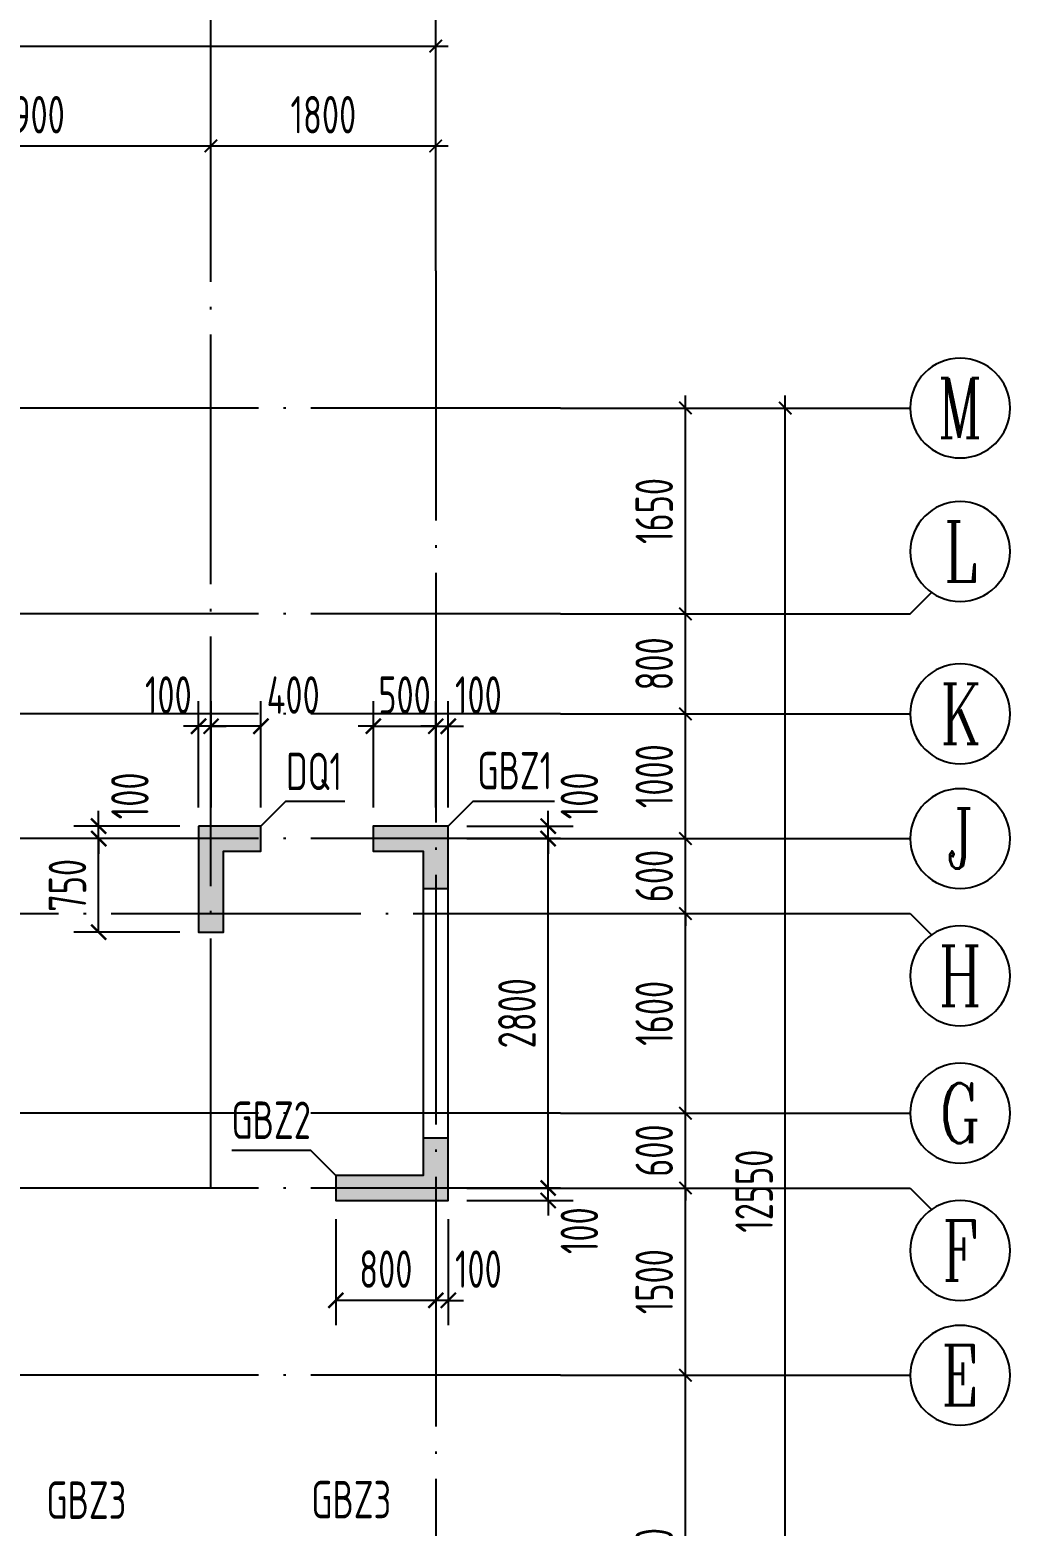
# Model space of a CAD drawing. Extents: x -812054 to 22247, y -644080 to 1003627.
# Drawn here: x -434033 to -426183, y -356935 to -344947 of the extents above; entities that cross this region are included whole.
import ezdxf
from ezdxf.enums import TextEntityAlignment as Align

# ---------------------------------------------------------------- set-up
doc = ezdxf.new("R2010")
doc.units = 0
doc.header["$LTSCALE"] = 1000
doc.linetypes.add('DOTE', pattern=[2.42, 2, -0.2, 0.02, -0.2])
doc.layers.get('0').update_dxf_attribs({"linetype": 'CONTINUOUS'})
doc.layers.get('DEFPOINTS').update_dxf_attribs({"linetype": 'CONTINUOUS'})
for name, color, linetype in [('A-AXIS', 1, 'CONTINUOUS'), ('A-DOTE', 10, 'DOTE'), ('AXIS_NUM', 7, 'CONTINUOUS'), ('S-Q墙实线', 6, 'CONTINUOUS'), ('S-Q墙标注', 3, 'CONTINUOUS'), ('S-X详图填充', 252, 'CONTINUOUS'), ('S-X详图实线', 4, 'CONTINUOUS'), ('S-Y一般标注', 3, 'CONTINUOUS'), ('S-Z柱编号', 6, 'CONTINUOUS')]:
    doc.layers.add(name, color=color, linetype=linetype)
doc.styles.add('TSSD_Axis', font='complex.shx', dxfattribs={"width": 0.7, "bigfont": 'hztxt.shx'})
doc.styles.add('TSSD_DIMENSION', font='Tssdeng.shx', dxfattribs={"width": 0.7, "bigfont": 'tssdchn.shx'})
doc.styles.add('TSSD_REIN', font='tssdeng.shx', dxfattribs={"width": 0.7, "height": 300, "bigfont": 'tssdchn.shx'})
doc.styles.add('结构文字', font='zstxt.shx', dxfattribs={"width": 0.7, "bigfont": 'zshz.shx'})
doc.dimstyles.new('STRUCK', dxfattribs={"dimtxt": 400, "dimasz": 121, "dimexe": 200, "dimexo": 150, "dimgap": 115, "dimtad": 1, "dimdec": 0, "dimdsep": 46, "dimtxsty": '结构文字', "dimblk": 'ARCHTICK', "dimcen": 400, "dimclrd": 3, "dimclre": 3, "dimclrt": 7, "dimadec": 0, "dimazin": 0, "dimtfac": 1, "dimtdec": 0, "dimtix": 1, "dimtmove": 2, "dimatfit": 3, "dimldrblk": '_DIMX', "dimfxl": 1, "dimtolj": 1, "dimtzin": 0, "dimarcsym": 0})
doc.dimstyles.new('TSSD_100_100', dxfattribs={"dimtxt": 300, "dimasz": 100, "dimexe": 100, "dimexo": 250, "dimgap": 100, "dimtad": 1, "dimdec": 0, "dimzin": 0, "dimdsep": 46, "dimtxsty": 'TSSD_DIMENSION', "dimblk": 'ARCHTICK', "dimcen": 0, "dimdle": 100, "dimclrt": 7, "dimadec": 0, "dimazin": 0, "dimtfac": 1, "dimtdec": 0, "dimtix": 1, "dimtmove": 2, "dimatfit": 3, "dimldrblk": 'ARCHTICK', "dimfxl": 1, "dimtolj": 1, "dimtzin": 0, "dimarcsym": 0})

# ---------------------------------------------------------------- blocks, each defined once
blk = doc.blocks.new('_ArchTick')
at = {"color": 0, "linetype": 'ByBlock', "const_width": 0.15}
blk.add_lwpolyline([(-0.5, -0.5), (0.5, 0.5)], dxfattribs=at)
blk = doc.blocks.new('*D157')
at = {"layer": 'DEFPOINTS', "color": 0, "transparency": 16777216}
for p in [(52800, 19250), (49900, 18250), (52800, 18250)]:
    blk.add_point(p, dxfattribs=at)
at = {"layer": 'S-Y一般标注', "color": 0, "lineweight": -2, "transparency": 16777216}
for p, q in [((49900, 18500), (49900, 19350)), ((52800, 18500), (52800, 19350)), ((49800, 19250), (52900, 19250))]:
    blk.add_line(p, q, dxfattribs=at)
at = {"layer": 'S-Y一般标注', "color": 0, "lineweight": -2, "transparency": 16777216, "xscale": 100, "yscale": 100, "zscale": 100, "rotation": 180}
blk.add_blockref('_ArchTick', (49900, 19250), dxfattribs=at)
at = {"layer": 'S-Y一般标注', "color": 0, "lineweight": -2, "transparency": 16777216, "xscale": 100, "yscale": 100, "zscale": 100}
blk.add_blockref('_ArchTick', (52800, 19250), dxfattribs=at)
at = {"layer": 'S-Y一般标注', "color": 7, "transparency": 16777216, "insert": (51350, 19500), "char_height": 300, "attachment_point": 5, "style": 'TSSD_DIMENSION'}
blk.add_mtext('\\A1;2900', dxfattribs=at)
blk = doc.blocks.new('*D158')
at = {"layer": 'DEFPOINTS', "color": 0, "transparency": 16777216}
for p in [(54600, 19250), (52800, 18250), (54600, 18250)]:
    blk.add_point(p, dxfattribs=at)
at = {"layer": 'S-Y一般标注', "color": 0, "lineweight": -2, "transparency": 16777216}
for p, q in [((52800, 18500), (52800, 19350)), ((54600, 18500), (54600, 19350)), ((52700, 19250), (54700, 19250))]:
    blk.add_line(p, q, dxfattribs=at)
at = {"layer": 'S-Y一般标注', "color": 0, "lineweight": -2, "transparency": 16777216, "xscale": 100, "yscale": 100, "zscale": 100, "rotation": 180}
blk.add_blockref('_ArchTick', (52800, 19250), dxfattribs=at)
at = {"layer": 'S-Y一般标注', "color": 0, "lineweight": -2, "transparency": 16777216, "xscale": 100, "yscale": 100, "zscale": 100}
blk.add_blockref('_ArchTick', (54600, 19250), dxfattribs=at)
at = {"layer": 'S-Y一般标注', "color": 7, "transparency": 16777216, "insert": (53700, 19500), "char_height": 300, "attachment_point": 5, "style": 'TSSD_DIMENSION'}
blk.add_mtext('\\A1;1800', dxfattribs=at)
blk = doc.blocks.new('*D159')
at = {"layer": 'DEFPOINTS', "color": 0, "transparency": 16777216}
for p in [(54600, 20050), (4600, 18250), (54600, 18250)]:
    blk.add_point(p, dxfattribs=at)
at = {"layer": 'S-Y一般标注', "color": 0, "lineweight": -2, "transparency": 16777216}
for p, q in [((4600, 18500), (4600, 20150)), ((54600, 18500), (54600, 20150)), ((4500, 20050), (54700, 20050))]:
    blk.add_line(p, q, dxfattribs=at)
at = {"layer": 'S-Y一般标注', "color": 0, "lineweight": -2, "transparency": 16777216, "xscale": 100, "yscale": 100, "zscale": 100, "rotation": 180}
blk.add_blockref('_ArchTick', (4600, 20050), dxfattribs=at)
at = {"layer": 'S-Y一般标注', "color": 0, "lineweight": -2, "transparency": 16777216, "xscale": 100, "yscale": 100, "zscale": 100}
blk.add_blockref('_ArchTick', (54600, 20050), dxfattribs=at)
at = {"layer": 'S-Y一般标注', "color": 7, "transparency": 16777216, "insert": (29600, 20300), "char_height": 300, "attachment_point": 5, "style": 'TSSD_DIMENSION'}
blk.add_mtext('\\A1;50000', dxfattribs=at)
blk = doc.blocks.new('ts_axno')
at = {"color": 0, "linetype": 'ByBlock', "lineweight": -2}
blk.add_circle((0, 0), 0.5, dxfattribs=at)
at = {"color": 0, "linetype": 'ByBlock', "lineweight": -2, "style": 'TSSD_Axis', "width": 0.7}
blk.add_attdef('A', text='', height=0.6, dxfattribs=at).set_placement((0, 0), align=Align.MIDDLE_CENTER)
blk = doc.blocks.new('*D188')
at = {"layer": 'DEFPOINTS', "color": 0, "transparency": 16777216}
for p in [(55600, 10900), (56600, 10900), (55600, 9400)]:
    blk.add_point(p, dxfattribs=at)
at = {"layer": 'S-Y一般标注', "color": 0, "lineweight": -2, "transparency": 16777216}
for p, q in [((56600, 9300), (56600, 11000)), ((55850, 10900), (56700, 10900)), ((55850, 9400), (56700, 9400))]:
    blk.add_line(p, q, dxfattribs=at)
at = {"layer": 'S-Y一般标注', "color": 0, "lineweight": -2, "transparency": 16777216, "xscale": 100, "yscale": 100, "zscale": 100}
for p, rotation in [((56600, 10900), 90), ((56600, 9400), 270)]:
    blk.add_blockref('_ArchTick', p, dxfattribs=dict(at, rotation=rotation))
at = {"layer": 'S-Y一般标注', "color": 7, "transparency": 16777216, "insert": (56350, 10150), "char_height": 300, "attachment_point": 5, "rotation": 90, "style": 'TSSD_DIMENSION'}
blk.add_mtext('\\A1;1500', dxfattribs=at)
blk = doc.blocks.new('*D189')
at = {"layer": 'DEFPOINTS', "color": 0, "transparency": 16777216}
for p in [(55600, 11500), (56600, 11500), (55600, 10900)]:
    blk.add_point(p, dxfattribs=at)
at = {"layer": 'S-Y一般标注', "color": 0, "lineweight": -2, "transparency": 16777216}
for p, q in [((56600, 11500), (56600, 11600)), ((55850, 11500), (56700, 11500)), ((56600, 10900), (56600, 11500)), ((55850, 10900), (56700, 10900)), ((56600, 10900), (56600, 10800))]:
    blk.add_line(p, q, dxfattribs=at)
at = {"layer": 'S-Y一般标注', "color": 0, "lineweight": -2, "transparency": 16777216, "xscale": 100, "yscale": 100, "zscale": 100}
for p, rotation in [((56600, 11500), 270), ((56600, 10900), 90)]:
    blk.add_blockref('_ArchTick', p, dxfattribs=dict(at, rotation=rotation))
at = {"layer": 'S-Y一般标注', "color": 7, "transparency": 16777216, "insert": (56350, 11200), "char_height": 300, "attachment_point": 5, "rotation": 90, "style": 'TSSD_DIMENSION'}
blk.add_mtext('\\A1;600', dxfattribs=at)
blk = doc.blocks.new('*D190')
at = {"layer": 'DEFPOINTS', "color": 0, "transparency": 16777216}
for p in [(55600, 13100), (56600, 13100), (55600, 11500)]:
    blk.add_point(p, dxfattribs=at)
at = {"layer": 'S-Y一般标注', "color": 0, "lineweight": -2, "transparency": 16777216}
for p, q in [((56600, 11400), (56600, 13200)), ((55850, 13100), (56700, 13100)), ((55850, 11500), (56700, 11500))]:
    blk.add_line(p, q, dxfattribs=at)
at = {"layer": 'S-Y一般标注', "color": 0, "lineweight": -2, "transparency": 16777216, "xscale": 100, "yscale": 100, "zscale": 100}
for p, rotation in [((56600, 13100), 90), ((56600, 11500), 270)]:
    blk.add_blockref('_ArchTick', p, dxfattribs=dict(at, rotation=rotation))
at = {"layer": 'S-Y一般标注', "color": 7, "transparency": 16777216, "insert": (56350, 12300), "char_height": 300, "attachment_point": 5, "rotation": 90, "style": 'TSSD_DIMENSION'}
blk.add_mtext('\\A1;1600', dxfattribs=at)
blk = doc.blocks.new('*D191')
at = {"layer": 'DEFPOINTS', "color": 0, "transparency": 16777216}
for p in [(55600, 13700), (56600, 13700), (55600, 13100)]:
    blk.add_point(p, dxfattribs=at)
at = {"layer": 'S-Y一般标注', "color": 0, "lineweight": -2, "transparency": 16777216}
for p, q in [((56600, 13700), (56600, 13800)), ((55850, 13700), (56700, 13700)), ((56600, 13100), (56600, 13700)), ((55850, 13100), (56700, 13100)), ((56600, 13100), (56600, 13000))]:
    blk.add_line(p, q, dxfattribs=at)
at = {"layer": 'S-Y一般标注', "color": 0, "lineweight": -2, "transparency": 16777216, "xscale": 100, "yscale": 100, "zscale": 100}
for p, rotation in [((56600, 13700), 270), ((56600, 13100), 90)]:
    blk.add_blockref('_ArchTick', p, dxfattribs=dict(at, rotation=rotation))
at = {"layer": 'S-Y一般标注', "color": 7, "transparency": 16777216, "insert": (56350, 13400), "char_height": 300, "attachment_point": 5, "rotation": 90, "style": 'TSSD_DIMENSION'}
blk.add_mtext('\\A1;600', dxfattribs=at)
blk = doc.blocks.new('*D192')
at = {"layer": 'DEFPOINTS', "color": 0, "transparency": 16777216}
for p in [(55600, 14700), (56600, 14700), (55600, 13700)]:
    blk.add_point(p, dxfattribs=at)
at = {"layer": 'S-Y一般标注', "color": 0, "lineweight": -2, "transparency": 16777216}
for p, q in [((56600, 13600), (56600, 14800)), ((55850, 14700), (56700, 14700)), ((55850, 13700), (56700, 13700))]:
    blk.add_line(p, q, dxfattribs=at)
at = {"layer": 'S-Y一般标注', "color": 0, "lineweight": -2, "transparency": 16777216, "xscale": 100, "yscale": 100, "zscale": 100}
for p, rotation in [((56600, 14700), 90), ((56600, 13700), 270)]:
    blk.add_blockref('_ArchTick', p, dxfattribs=dict(at, rotation=rotation))
at = {"layer": 'S-Y一般标注', "color": 7, "transparency": 16777216, "insert": (56350, 14200), "char_height": 300, "attachment_point": 5, "rotation": 90, "style": 'TSSD_DIMENSION'}
blk.add_mtext('\\A1;1000', dxfattribs=at)
blk = doc.blocks.new('*D193')
at = {"layer": 'DEFPOINTS', "color": 0, "transparency": 16777216}
for p in [(55600, 17150), (57400, 17150), (55600, 4600)]:
    blk.add_point(p, dxfattribs=at)
at = {"layer": 'S-Y一般标注', "color": 0, "lineweight": -2, "transparency": 16777216}
for p, q in [((55850, 17150), (57500, 17150)), ((57400, 4500), (57400, 17250)), ((55850, 4600), (57500, 4600))]:
    blk.add_line(p, q, dxfattribs=at)
at = {"layer": 'S-Y一般标注', "color": 0, "lineweight": -2, "transparency": 16777216, "xscale": 100, "yscale": 100, "zscale": 100}
for p, rotation in [((57400, 17150), 90), ((57400, 4600), 270)]:
    blk.add_blockref('_ArchTick', p, dxfattribs=dict(at, rotation=rotation))
at = {"layer": 'S-Y一般标注', "color": 7, "transparency": 16777216, "insert": (57150, 10875), "char_height": 300, "attachment_point": 5, "rotation": 90, "style": 'TSSD_DIMENSION'}
blk.add_mtext('\\A1;12550', dxfattribs=at)
blk = doc.blocks.new('*D194')
at = {"layer": 'DEFPOINTS', "color": 0, "transparency": 16777216}
for p in [(55600, 15500), (56600, 15500), (55600, 14700)]:
    blk.add_point(p, dxfattribs=at)
at = {"layer": 'S-Y一般标注', "color": 0, "lineweight": -2, "transparency": 16777216}
for p, q in [((56600, 14600), (56600, 15600)), ((55850, 15500), (56700, 15500)), ((55850, 14700), (56700, 14700))]:
    blk.add_line(p, q, dxfattribs=at)
at = {"layer": 'S-Y一般标注', "color": 0, "lineweight": -2, "transparency": 16777216, "xscale": 100, "yscale": 100, "zscale": 100}
for p, rotation in [((56600, 15500), 90), ((56600, 14700), 270)]:
    blk.add_blockref('_ArchTick', p, dxfattribs=dict(at, rotation=rotation))
at = {"layer": 'S-Y一般标注', "color": 7, "transparency": 16777216, "insert": (56350, 15100), "char_height": 300, "attachment_point": 5, "rotation": 90, "style": 'TSSD_DIMENSION'}
blk.add_mtext('\\A1;800', dxfattribs=at)
blk = doc.blocks.new('*D196')
at = {"layer": 'DEFPOINTS', "color": 0, "transparency": 16777216}
for p in [(55600, 9400), (56600, 9400), (55600, 6400)]:
    blk.add_point(p, dxfattribs=at)
at = {"layer": 'S-Y一般标注', "color": 0, "lineweight": -2, "transparency": 16777216}
for p, q in [((56600, 6300), (56600, 9500)), ((55850, 9400), (56700, 9400)), ((55850, 6400), (56700, 6400))]:
    blk.add_line(p, q, dxfattribs=at)
at = {"layer": 'S-Y一般标注', "color": 0, "lineweight": -2, "transparency": 16777216, "xscale": 100, "yscale": 100, "zscale": 100}
for p, rotation in [((56600, 9400), 90), ((56600, 6400), 270)]:
    blk.add_blockref('_ArchTick', p, dxfattribs=dict(at, rotation=rotation))
at = {"layer": 'S-Y一般标注', "color": 7, "transparency": 16777216, "insert": (56350, 7900), "char_height": 300, "attachment_point": 5, "rotation": 90, "style": 'TSSD_DIMENSION'}
blk.add_mtext('\\A1;3000', dxfattribs=at)
blk = doc.blocks.new('*D197')
at = {"layer": 'DEFPOINTS', "color": 0, "transparency": 16777216}
for p in [(55600, 17150), (56600, 17150), (55600, 15500)]:
    blk.add_point(p, dxfattribs=at)
at = {"layer": 'S-Y一般标注', "color": 0, "lineweight": -2, "transparency": 16777216}
for p, q in [((55850, 17150), (56700, 17150)), ((56600, 15400), (56600, 17250)), ((55850, 15500), (56700, 15500))]:
    blk.add_line(p, q, dxfattribs=at)
at = {"layer": 'S-Y一般标注', "color": 0, "lineweight": -2, "transparency": 16777216, "xscale": 100, "yscale": 100, "zscale": 100}
for p, rotation in [((56600, 17150), 90), ((56600, 15500), 270)]:
    blk.add_blockref('_ArchTick', p, dxfattribs=dict(at, rotation=rotation))
at = {"layer": 'S-Y一般标注', "color": 7, "transparency": 16777216, "insert": (56350, 16325), "char_height": 300, "attachment_point": 5, "rotation": 90, "style": 'TSSD_DIMENSION'}
blk.add_mtext('\\A1;1650', dxfattribs=at)
blk = doc.blocks.new('*D2081')
at = {"layer": 'DEFPOINTS', "color": 0, "transparency": 16777216}
for p in [(-430683, -354226), (-429883, -354226), (-430683, -354326)]:
    blk.add_point(p, dxfattribs=at)
at = {"layer": 'S-Q墙标注', "color": 3, "lineweight": -2, "transparency": 16777216}
for p, q in [((-429883, -354226), (-429883, -354105)), ((-430533, -354226), (-429683, -354226)), ((-429883, -354326), (-429883, -354226)), ((-430533, -354326), (-429683, -354326)), ((-429883, -354326), (-429883, -354447))]:
    blk.add_line(p, q, dxfattribs=at)
at = {"layer": 'S-Q墙标注', "color": 3, "lineweight": -2, "transparency": 16777216, "xscale": 121, "yscale": 121, "zscale": 121}
for p, rotation in [((-429883, -354226), 270), ((-429883, -354326), 90)]:
    blk.add_blockref('_ArchTick', p, dxfattribs=dict(at, rotation=rotation))
at = {"layer": 'S-Q墙标注', "color": 7, "transparency": 16777216, "insert": (-429633, -354568), "char_height": 300, "attachment_point": 5, "rotation": 90, "style": 'TSSD_REIN'}
blk.add_mtext('\\A1;100', dxfattribs=at)
blk = doc.blocks.new('_DIMX')
blk.add_line((-150, 0), (150, 0))
at = {"const_width": 50}
blk.add_lwpolyline([(-70, -70), (70, 70)], dxfattribs=at)
blk = doc.blocks.new('*D2082')
at = {"layer": 'DEFPOINTS', "color": 0, "transparency": 16777216}
for p in [(-430683, -351426), (-429883, -351426), (-430683, -354226)]:
    blk.add_point(p, dxfattribs=at)
at = {"layer": 'S-Q墙标注', "color": 3, "lineweight": -2, "transparency": 16777216}
for p, q in [((-430533, -351426), (-429683, -351426)), ((-429883, -354226), (-429883, -351426)), ((-430533, -354226), (-429683, -354226))]:
    blk.add_line(p, q, dxfattribs=at)
at = {"layer": 'S-Q墙标注', "color": 3, "lineweight": -2, "transparency": 16777216, "xscale": 121, "yscale": 121, "zscale": 121}
for p, rotation in [((-429883, -351426), 90), ((-429883, -354226), 270)]:
    blk.add_blockref('_ArchTick', p, dxfattribs=dict(at, rotation=rotation))
at = {"layer": 'S-Q墙标注', "color": 7, "transparency": 16777216, "insert": (-430133, -352826), "char_height": 300, "attachment_point": 5, "rotation": 90, "style": 'TSSD_REIN'}
blk.add_mtext('\\A1;2800', dxfattribs=at)
blk = doc.blocks.new('*D2083')
at = {"layer": 'DEFPOINTS', "color": 0, "transparency": 16777216}
for p in [(-430683, -351326), (-429883, -351326), (-430683, -351426)]:
    blk.add_point(p, dxfattribs=at)
at = {"layer": 'S-Q墙标注', "color": 3, "lineweight": -2, "transparency": 16777216}
for p, q in [((-429883, -351326), (-429883, -351205)), ((-430533, -351326), (-429683, -351326)), ((-429883, -351426), (-429883, -351326)), ((-430533, -351426), (-429683, -351426)), ((-429883, -351426), (-429883, -351547))]:
    blk.add_line(p, q, dxfattribs=at)
at = {"layer": 'S-Q墙标注', "color": 3, "lineweight": -2, "transparency": 16777216, "xscale": 121, "yscale": 121, "zscale": 121}
for p, rotation in [((-429883, -351326), 270), ((-429883, -351426), 90)]:
    blk.add_blockref('_ArchTick', p, dxfattribs=dict(at, rotation=rotation))
at = {"layer": 'S-Q墙标注', "color": 7, "transparency": 16777216, "insert": (-429633, -351084), "char_height": 300, "attachment_point": 5, "rotation": 90, "style": 'TSSD_REIN'}
blk.add_mtext('\\A1;100', dxfattribs=at)
blk = doc.blocks.new('*D2084')
at = {"layer": 'DEFPOINTS', "color": 0, "transparency": 16777216}
for p in [(-430783, -354326), (-430683, -354326), (-430783, -355126)]:
    blk.add_point(p, dxfattribs=at)
at = {"layer": 'S-Q墙标注', "color": 3, "lineweight": -2, "transparency": 16777216}
for p, q in [((-430783, -354476), (-430783, -355326)), ((-430683, -354476), (-430683, -355326)), ((-430783, -355126), (-430904, -355126)), ((-430683, -355126), (-430783, -355126)), ((-430683, -355126), (-430562, -355126))]:
    blk.add_line(p, q, dxfattribs=at)
at = {"layer": 'S-Q墙标注', "color": 3, "lineweight": -2, "transparency": 16777216, "xscale": 121, "yscale": 121, "zscale": 121}
blk.add_blockref('_ArchTick', (-430783, -355126), dxfattribs=at)
at = {"layer": 'S-Q墙标注', "color": 3, "lineweight": -2, "transparency": 16777216, "xscale": 121, "yscale": 121, "zscale": 121, "rotation": 180}
blk.add_blockref('_ArchTick', (-430683, -355126), dxfattribs=at)
at = {"layer": 'S-Q墙标注', "color": 7, "transparency": 16777216, "insert": (-430442, -354876), "char_height": 300, "attachment_point": 5, "style": 'TSSD_REIN'}
blk.add_mtext('\\A1;100', dxfattribs=at)
blk = doc.blocks.new('*D2085')
at = {"layer": 'DEFPOINTS', "color": 0, "transparency": 16777216}
for p in [(-431583, -354326), (-430783, -354326), (-431583, -355126)]:
    blk.add_point(p, dxfattribs=at)
at = {"layer": 'S-Q墙标注', "color": 3, "lineweight": -2, "transparency": 16777216}
for p, q in [((-431583, -354476), (-431583, -355326)), ((-430783, -354476), (-430783, -355326)), ((-430783, -355126), (-431583, -355126))]:
    blk.add_line(p, q, dxfattribs=at)
at = {"layer": 'S-Q墙标注', "color": 3, "lineweight": -2, "transparency": 16777216, "xscale": 121, "yscale": 121, "zscale": 121, "rotation": 180}
blk.add_blockref('_ArchTick', (-431583, -355126), dxfattribs=at)
at = {"layer": 'S-Q墙标注', "color": 3, "lineweight": -2, "transparency": 16777216, "xscale": 121, "yscale": 121, "zscale": 121}
blk.add_blockref('_ArchTick', (-430783, -355126), dxfattribs=at)
at = {"layer": 'S-Q墙标注', "color": 7, "transparency": 16777216, "insert": (-431183, -354876), "char_height": 300, "attachment_point": 5, "style": 'TSSD_REIN'}
blk.add_mtext('\\A1;800', dxfattribs=at)
blk = doc.blocks.new('*D2088')
at = {"layer": 'DEFPOINTS', "color": 0, "transparency": 16777216}
for p in [(-430783, -350526), (-431283, -351326), (-430783, -351326)]:
    blk.add_point(p, dxfattribs=at)
at = {"layer": 'S-Q墙标注', "color": 3, "lineweight": -2, "transparency": 16777216}
for p, q in [((-431283, -351176), (-431283, -350326)), ((-430783, -351176), (-430783, -350326)), ((-431283, -350526), (-431404, -350526)), ((-431283, -350526), (-430783, -350526)), ((-430783, -350526), (-430662, -350526))]:
    blk.add_line(p, q, dxfattribs=at)
at = {"layer": 'S-Q墙标注', "color": 3, "lineweight": -2, "transparency": 16777216, "xscale": 121, "yscale": 121, "zscale": 121}
blk.add_blockref('_ArchTick', (-431283, -350526), dxfattribs=at)
at = {"layer": 'S-Q墙标注', "color": 3, "lineweight": -2, "transparency": 16777216, "xscale": 121, "yscale": 121, "zscale": 121, "rotation": 180}
blk.add_blockref('_ArchTick', (-430783, -350526), dxfattribs=at)
at = {"layer": 'S-Q墙标注', "color": 7, "transparency": 16777216, "insert": (-431033, -350276), "char_height": 300, "attachment_point": 5, "style": 'TSSD_REIN'}
blk.add_mtext('\\A1;500', dxfattribs=at)
blk = doc.blocks.new('*D2089')
at = {"layer": 'DEFPOINTS', "color": 0, "transparency": 16777216}
for p in [(-430683, -350526), (-430783, -351326), (-430683, -351326)]:
    blk.add_point(p, dxfattribs=at)
at = {"layer": 'S-Q墙标注', "color": 3, "lineweight": -2, "transparency": 16777216}
for p, q in [((-430783, -351176), (-430783, -350326)), ((-430683, -351176), (-430683, -350326)), ((-430783, -350526), (-430904, -350526)), ((-430783, -350526), (-430683, -350526)), ((-430683, -350526), (-430562, -350526))]:
    blk.add_line(p, q, dxfattribs=at)
at = {"layer": 'S-Q墙标注', "color": 3, "lineweight": -2, "transparency": 16777216, "xscale": 121, "yscale": 121, "zscale": 121}
blk.add_blockref('_ArchTick', (-430783, -350526), dxfattribs=at)
at = {"layer": 'S-Q墙标注', "color": 3, "lineweight": -2, "transparency": 16777216, "xscale": 121, "yscale": 121, "zscale": 121, "rotation": 180}
blk.add_blockref('_ArchTick', (-430683, -350526), dxfattribs=at)
at = {"layer": 'S-Q墙标注', "color": 7, "transparency": 16777216, "insert": (-430442, -350276), "char_height": 300, "attachment_point": 5, "style": 'TSSD_REIN'}
blk.add_mtext('\\A1;100', dxfattribs=at)
blk = doc.blocks.new('*D2098')
at = {"layer": 'DEFPOINTS', "color": 0, "transparency": 16777216}
for p in [(-433483, -351426), (-432683, -351426), (-432683, -352176)]:
    blk.add_point(p, dxfattribs=at)
at = {"layer": 'S-Q墙标注', "color": 3, "lineweight": -2, "transparency": 16777216}
for p, q in [((-432833, -351426), (-433683, -351426)), ((-433483, -352176), (-433483, -351426)), ((-432833, -352176), (-433683, -352176))]:
    blk.add_line(p, q, dxfattribs=at)
at = {"layer": 'S-Q墙标注', "color": 3, "lineweight": -2, "transparency": 16777216, "xscale": 121, "yscale": 121, "zscale": 121}
for p, rotation in [((-433483, -351426), 90), ((-433483, -352176), 270)]:
    blk.add_blockref('_ArchTick', p, dxfattribs=dict(at, rotation=rotation))
at = {"layer": 'S-Q墙标注', "color": 7, "transparency": 16777216, "insert": (-433733, -351801), "char_height": 300, "attachment_point": 5, "rotation": 90, "style": 'TSSD_REIN'}
blk.add_mtext('\\A1;750', dxfattribs=at)
blk = doc.blocks.new('*D2099')
at = {"layer": 'DEFPOINTS', "color": 0, "transparency": 16777216}
for p in [(-433483, -351326), (-432683, -351326), (-432683, -351426)]:
    blk.add_point(p, dxfattribs=at)
at = {"layer": 'S-Q墙标注', "color": 3, "lineweight": -2, "transparency": 16777216}
for p, q in [((-433483, -351326), (-433483, -351205)), ((-432833, -351326), (-433683, -351326)), ((-433483, -351426), (-433483, -351326)), ((-432833, -351426), (-433683, -351426)), ((-433483, -351426), (-433483, -351547))]:
    blk.add_line(p, q, dxfattribs=at)
at = {"layer": 'S-Q墙标注', "color": 3, "lineweight": -2, "transparency": 16777216, "xscale": 121, "yscale": 121, "zscale": 121}
for p, rotation in [((-433483, -351326), 270), ((-433483, -351426), 90)]:
    blk.add_blockref('_ArchTick', p, dxfattribs=dict(at, rotation=rotation))
at = {"layer": 'S-Q墙标注', "color": 7, "transparency": 16777216, "insert": (-433233, -351084), "char_height": 300, "attachment_point": 5, "rotation": 90, "style": 'TSSD_REIN'}
blk.add_mtext('\\A1;100', dxfattribs=at)
blk = doc.blocks.new('*D2100')
at = {"layer": 'DEFPOINTS', "color": 0, "transparency": 16777216}
for p in [(-432583, -350526), (-432583, -351326), (-432184, -351326)]:
    blk.add_point(p, dxfattribs=at)
at = {"layer": 'S-Q墙标注', "color": 3, "lineweight": -2, "transparency": 16777216}
for p, q in [((-432583, -351176), (-432583, -350326)), ((-432184, -351176), (-432184, -350326)), ((-432184, -350526), (-432583, -350526))]:
    blk.add_line(p, q, dxfattribs=at)
at = {"layer": 'S-Q墙标注', "color": 3, "lineweight": -2, "transparency": 16777216, "xscale": 121, "yscale": 121, "zscale": 121, "rotation": 180}
blk.add_blockref('_ArchTick', (-432583, -350526), dxfattribs=at)
at = {"layer": 'S-Q墙标注', "color": 3, "lineweight": -2, "transparency": 16777216, "xscale": 121, "yscale": 121, "zscale": 121}
blk.add_blockref('_ArchTick', (-432184, -350526), dxfattribs=at)
at = {"layer": 'S-Q墙标注', "color": 7, "transparency": 16777216, "insert": (-431925, -350276), "char_height": 300, "attachment_point": 5, "style": 'TSSD_REIN'}
blk.add_mtext('\\A1;400', dxfattribs=at)
blk = doc.blocks.new('*D2101')
at = {"layer": 'DEFPOINTS', "color": 0, "transparency": 16777216}
for p in [(-432683, -350526), (-432683, -351326), (-432583, -351326)]:
    blk.add_point(p, dxfattribs=at)
at = {"layer": 'S-Q墙标注', "color": 3, "lineweight": -2, "transparency": 16777216}
for p, q in [((-432683, -351176), (-432683, -350326)), ((-432583, -351176), (-432583, -350326)), ((-432683, -350526), (-432804, -350526)), ((-432583, -350526), (-432683, -350526)), ((-432583, -350526), (-432462, -350526))]:
    blk.add_line(p, q, dxfattribs=at)
at = {"layer": 'S-Q墙标注', "color": 3, "lineweight": -2, "transparency": 16777216, "xscale": 121, "yscale": 121, "zscale": 121}
blk.add_blockref('_ArchTick', (-432683, -350526), dxfattribs=at)
at = {"layer": 'S-Q墙标注', "color": 3, "lineweight": -2, "transparency": 16777216, "xscale": 121, "yscale": 121, "zscale": 121, "rotation": 180}
blk.add_blockref('_ArchTick', (-432583, -350526), dxfattribs=at)
at = {"layer": 'S-Q墙标注', "color": 7, "transparency": 16777216, "insert": (-432925, -350276), "char_height": 300, "attachment_point": 5, "style": 'TSSD_REIN'}
blk.add_mtext('\\A1;100', dxfattribs=at)
blk = doc.blocks.new('20210726.16395156')
at = {"layer": 'A-AXIS'}
for p, q in [((52800, 18249.9), (52800, 21049.9)), ((54600, 18249.9), (54600, 21049.9)), ((55600, 17150), (58400, 17150)), ((58400, 15500), (58571.6, 15671.7)), ((55600, 15500), (58400, 15500)), ((55600, 14700), (58400, 14700)), ((55600, 13700), (58400, 13700)), ((55600, 13100.3), (58400, 13100.3)), ((58400, 13100.3), (58571.6, 12928.7)), ((55600, 11500), (58400, 11500)), ((55600, 10900), (58400, 10900)), ((58400, 10900), (58571.6, 10728.4)), ((55600, 9400), (58400, 9400))]:
    blk.add_line(p, q, dxfattribs=at)
at = {"layer": 'A-DOTE'}
for p, q in [((52800, 10900), (52800, 18249.9)), ((54600, 18249.9), (54600, 3600)), ((55600, 17150), (3600, 17150)), ((55600, 15500), (3600, 15500)), ((55600, 14700), (3600, 14700)), ((55600, 13700), (3600, 13700)), ((3600, 13100.3), (55600, 13100.3)), ((55600, 11500), (3600, 11500)), ((55600, 10900), (3600, 10900)), ((55600, 9400), (3600, 9400))]:
    blk.add_line(p, q, dxfattribs=at)
at = {"layer": 'A-AXIS'}
ref = blk.add_blockref('ts_axno', (58800, 17150), dxfattribs=dict(at, xscale=-800, yscale=800, zscale=800))
ref.add_attrib('G', 'M', dxfattribs={"layer": 'AXIS_NUM', "height": 480, "style": 'TSSD_Axis', "width": 0.7}).set_placement((58800, 17150), align=Align.MIDDLE_CENTER)
ref = blk.add_blockref('ts_axno', (58800, 16000), dxfattribs=dict(at, xscale=-800, yscale=800, zscale=800))
ref.add_attrib('G', 'L', dxfattribs={"layer": 'AXIS_NUM', "height": 480, "style": 'TSSD_Axis', "width": 0.7}).set_placement((58800, 16000), align=Align.MIDDLE_CENTER)
ref = blk.add_blockref('ts_axno', (58800, 14700), dxfattribs=dict(at, xscale=-800, yscale=800, zscale=800))
ref.add_attrib('G', 'K', dxfattribs={"layer": 'AXIS_NUM', "height": 480, "style": 'TSSD_Axis', "width": 0.7}).set_placement((58800, 14700), align=Align.MIDDLE_CENTER)
ref = blk.add_blockref('ts_axno', (58800, 13700), dxfattribs=dict(at, xscale=-800, yscale=800, zscale=800))
ref.add_attrib('G', 'J', dxfattribs={"layer": 'AXIS_NUM', "height": 480, "style": 'TSSD_Axis', "width": 0.7}).set_placement((58800, 13700), align=Align.MIDDLE_CENTER)
ref = blk.add_blockref('ts_axno', (58800, 12600.3), dxfattribs=dict(at, xscale=-800, yscale=800, zscale=800))
ref.add_attrib('C', 'H', dxfattribs={"layer": 'AXIS_NUM', "height": 480, "style": 'TSSD_Axis', "width": 0.7}).set_placement((58800, 12600.3), align=Align.MIDDLE_CENTER)
ref = blk.add_blockref('ts_axno', (58800, 11500), dxfattribs=dict(at, xscale=-800, yscale=800, zscale=800))
ref.add_attrib('D', 'G', dxfattribs={"layer": 'AXIS_NUM', "height": 480, "style": 'TSSD_Axis', "width": 0.7}).set_placement((58800, 11500), align=Align.MIDDLE_CENTER)
ref = blk.add_blockref('ts_axno', (58800, 10400), dxfattribs=dict(at, xscale=-800, yscale=800, zscale=800))
ref.add_attrib('C', 'F', dxfattribs={"layer": 'AXIS_NUM', "height": 480, "style": 'TSSD_Axis', "width": 0.7}).set_placement((58800, 10400), align=Align.MIDDLE_CENTER)
ref = blk.add_blockref('ts_axno', (58800, 9400), dxfattribs=dict(at, xscale=-800, yscale=800, zscale=800))
ref.add_attrib('B', 'E', dxfattribs={"layer": 'AXIS_NUM', "height": 480, "style": 'TSSD_Axis', "width": 0.7}).set_placement((58800, 9400), align=Align.MIDDLE_CENTER)
at = {"layer": 'S-Y一般标注'}
for base, p1, p2, picture, middle in [((54600, 20049.9), (4600, 18249.9), (54600, 18249.9), '*D159', (29600, 20299.9)), ((52800, 19249.9), (49900, 18249.9), (52800, 18249.9), '*D157', (51350, 19499.9)), ((54600, 19249.9), (52800, 18249.9), (54600, 18249.9), '*D158', (53700, 19499.9))]:
    dim = blk.add_linear_dim(base=base, p1=p1, p2=p2, dimstyle='TSSD_100_100', dxfattribs=at)
    dim.commit()
    dim.dimension.update_dxf_attribs({"geometry": picture, "text_midpoint": middle})
for base, p1, p2, picture, middle in [((57400, 17150), (55600, 4600), (55600, 17150), '*D193', (57150, 10875)), ((56600, 17150), (55600, 15500), (55600, 17150), '*D197', (56350, 16325)), ((56600, 15500), (55600, 14700), (55600, 15500), '*D194', (56350, 15100)), ((56600, 14700), (55600, 13700), (55600, 14700), '*D192', (56350, 14200)), ((56600, 13700), (55600, 13100.3), (55600, 13700), '*D191', (56350, 13400.2)), ((56600, 13100.3), (55600, 11500), (55600, 13100.3), '*D190', (56350, 12300.2)), ((56600, 11500), (55600, 10900), (55600, 11500), '*D189', (56350, 11200)), ((56600, 10900), (55600, 9400), (55600, 10900), '*D188', (56350, 10150)), ((56600, 9400), (55600, 6400), (55600, 9400), '*D196', (56350, 7900))]:
    dim = blk.add_linear_dim(base=base, p1=p1, p2=p2, angle=90, dimstyle='TSSD_100_100', dxfattribs=at)
    dim.commit()
    dim.dimension.update_dxf_attribs({"geometry": picture, "text_midpoint": middle})

msp = doc.modelspace()

# ---------------------------------------------------------------- hatches: boundary and pattern name
at = {"layer": 'S-X详图填充'}
h = msp.add_hatch(color=256, dxfattribs=at)
h.dxf.hatch_style = 1
h.paths.add_polyline_path([(-432683.48, -351326.27), (-432683.48, -352176.25), (-432483.48, -352176.25), (-432483.48, -351526.27), (-432183.56, -351526.27), (-432183.56, -351326.27)])
h = msp.add_hatch(color=256, dxfattribs=at)
h.dxf.hatch_style = 1
h.paths.add_polyline_path([(-430883.47, -351826.27), (-430683.47, -351826.27), (-430683.47, -351326.27), (-431283.46, -351326.27), (-431283.46, -351526.27), (-430883.47, -351526.27)])
h = msp.add_hatch(color=256, dxfattribs=at)
h.dxf.hatch_style = 1
h.paths.add_polyline_path([(-430683.47, -353826.27), (-430883.47, -353826.27), (-430883.47, -354126.27), (-431583.47, -354126.27), (-431583.47, -354326.27), (-430683.47, -354326.27)])

# ---------------------------------------------------------------- linework, layer by layer
at = {"layer": 'S-Q墙实线'}
for points in [[(-432683.48, -351326.27), (-432683.48, -352176.25), (-432483.48, -352176.25), (-432483.48, -351526.27), (-432183.56, -351526.27), (-432183.56, -351326.27)], [(-430883.47, -354126.27), (-431583.47, -354126.27), (-431583.47, -354326.27), (-430683.47, -354326.27), (-430683.47, -351326.27), (-431283.46, -351326.27), (-431283.46, -351526.27), (-430883.47, -351526.27)]]:
    msp.add_lwpolyline(points, close=True, dxfattribs=at)
at = {"layer": 'S-X详图实线'}
for points in [[(-432683.48, -351326.27), (-432683.48, -352176.25), (-432483.48, -352176.25), (-432483.48, -351526.27), (-432183.56, -351526.27), (-432183.56, -351326.27), (-432683.48, -351326.27)], [(-430883.47, -351826.27), (-430683.47, -351826.27), (-430683.47, -351326.27), (-431283.46, -351326.27), (-431283.46, -351526.27), (-430883.47, -351526.27), (-430883.47, -351826.27)], [(-430683.47, -353826.27), (-430883.47, -353826.27), (-430883.47, -354126.27), (-431583.47, -354126.27), (-431583.47, -354326.27), (-430683.47, -354326.27), (-430683.47, -353826.27)]]:
    msp.add_lwpolyline(points, close=True, dxfattribs=at)
at = {"layer": 'S-Z柱编号', "color": 7}
for points in [[(-432183.56, -351326.27), (-431983.56, -351126.27), (-431511.69, -351126.27)], [(-430683.46, -351326.27), (-430483.46, -351126.27), (-429831.89, -351126.27)], [(-431583.47, -354126.27), (-431783.47, -353926.27), (-432416.55, -353926.27)]]:
    msp.add_lwpolyline(points, dxfattribs=at)

# ---------------------------------------------------------------- block references
at = {"layer": 'A-DOTE'}
msp.add_blockref('20210726.16395156', (-485383.47, -365126.32), dxfattribs=at)

# ---------------------------------------------------------------- texts
at = {"layer": 'S-Z柱编号', "color": 7, "style": 'TSSD_REIN', "width": 0.7}
for s, p in [('DQ1', (-431981.69, -351127.99)), ('GBZ1', (-430449.83, -351121.8)), ('GBZ2', (-432419.59, -353922.77)), ('GBZ3', (-433901.84, -356966.99)), ('GBZ3', (-431780.16, -356962.57))]:
    msp.add_text(s, height=300, dxfattribs=at).set_placement(p, align=Align.BOTTOM_LEFT)

# ---------------------------------------------------------------- dimensions: what is measured, and where the dimension line sits
at = {"layer": 'S-Q墙标注'}
for base, p1, p2, angle, picture, middle in [((-432683.48, -350526.27), (-432583.47, -351326.27), (-432683.48, -351326.27), 180, '*D2101', (-432925.4, -350276.27)), ((-432583.47, -350526.27), (-432183.56, -351326.27), (-432583.47, -351326.27), 180, '*D2100', (-431925.48, -350276.27)), ((-433483.48, -351326.27), (-432683.48, -351426.27), (-432683.48, -351326.27), 90, '*D2099', (-433233.48, -351084.35)), ((-429883.46, -351326.27), (-430683.46, -351426.27), (-430683.46, -351326.27), 90, '*D2083', (-429633.46, -351084.35)), ((-429883.46, -354226.27), (-430683.46, -354326.27), (-430683.46, -354226.27), 90, '*D2081', (-429633.46, -354568.2)), ((-430783.47, -355126.27), (-430683.46, -354326.27), (-430783.47, -354326.27), 180, '*D2084', (-430441.54, -354876.27))]:
    dim = msp.add_linear_dim(base=base, p1=p1, p2=p2, angle=angle, dimstyle='STRUCK', override={"dimtxt": 300, "dimgap": 100, "dimtxsty": 'TSSD_REIN'}, dxfattribs=at)
    dim.commit()
    dim.dimension.update_dxf_attribs({"geometry": picture, "text_midpoint": middle, "dimtype": 160})
dim = msp.add_linear_dim(base=(-430783.47, -350526.27), p1=(-431283.46, -351326.27), p2=(-430783.47, -351326.27), dimstyle='STRUCK', override={"dimtxt": 300, "dimgap": 100, "dimtxsty": 'TSSD_REIN'}, dxfattribs=at)
dim.commit()
dim.dimension.update_dxf_attribs({"geometry": '*D2088', "text_midpoint": (-431033.46, -350276.27)})
dim = msp.add_linear_dim(base=(-430683.46, -350526.27), p1=(-430783.47, -351326.27), p2=(-430683.46, -351326.27), dimstyle='STRUCK', override={"dimtxt": 300, "dimgap": 100, "dimtxsty": 'TSSD_REIN'}, dxfattribs=at)
dim.commit()
dim.dimension.update_dxf_attribs({"geometry": '*D2089', "text_midpoint": (-430441.53, -350276.27), "dimtype": 160})
for base, p1, p2, angle, picture, middle in [((-433483.48, -351426.27), (-432683.48, -352176.25), (-432683.48, -351426.27), 90, '*D2098', (-433733.48, -351801.26)), ((-429883.46, -351426.27), (-430683.46, -354226.27), (-430683.46, -351426.27), 90, '*D2082', (-430133.46, -352826.27)), ((-431583.47, -355126.27), (-430783.47, -354326.27), (-431583.47, -354326.27), 180, '*D2085', (-431183.47, -354876.27))]:
    dim = msp.add_linear_dim(base=base, p1=p1, p2=p2, angle=angle, dimstyle='STRUCK', override={"dimtxt": 300, "dimgap": 100, "dimtxsty": 'TSSD_REIN'}, dxfattribs=at)
    dim.commit()
    dim.dimension.update_dxf_attribs({"geometry": picture, "text_midpoint": middle})

doc.saveas('drawing.dxf')
